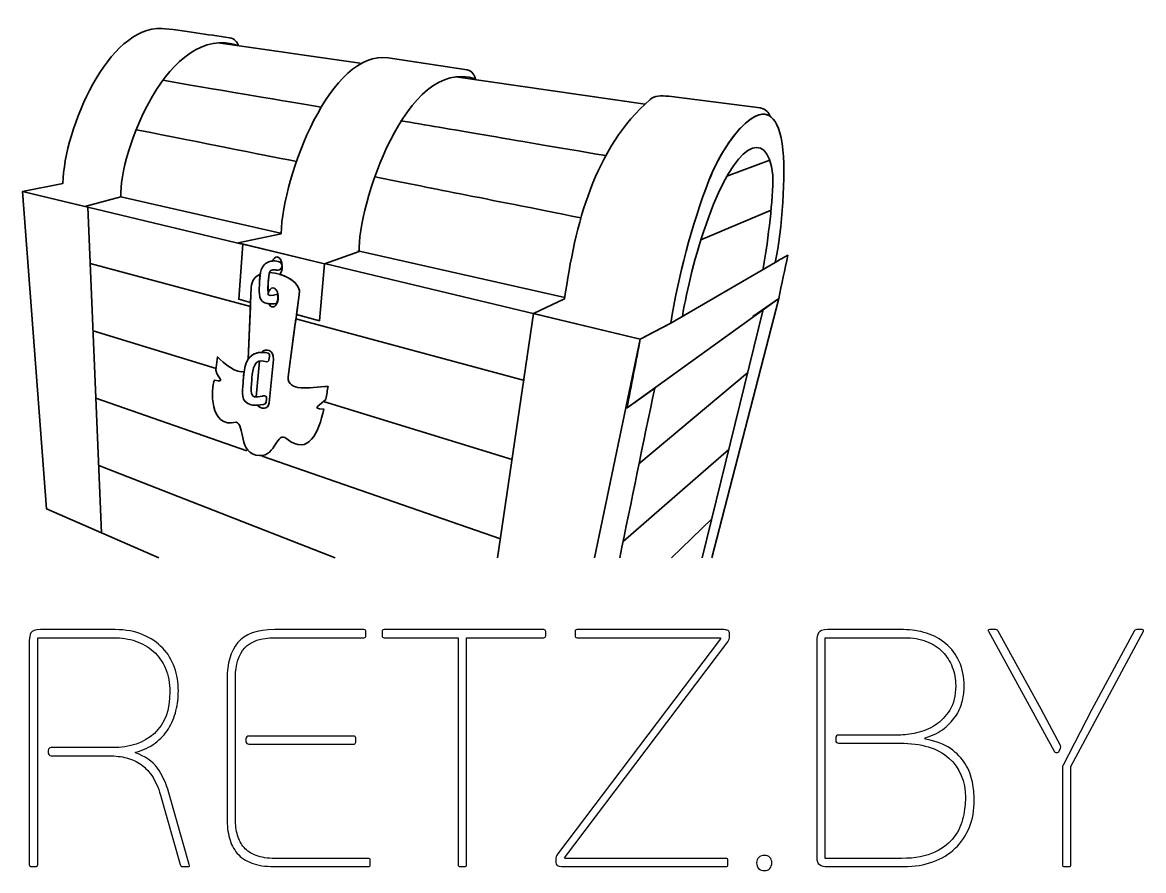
# Model space of a CAD drawing. Header units: centimetres. Extents: x -21.3 to 21.2, y -15.2 to 14.8.
# Drawn here: x 15.984 to 19.576, y 11.654 to 14.372 of the extents above; entities that cross this region are included whole.
import ezdxf

# ---------------------------------------------------------------- set-up
doc = ezdxf.new("R2010")
doc.units = ezdxf.units.CM
doc.header["$MEASUREMENT"] = 0
doc.layers.add('layer 1', color=7, linetype='Continuous')

msp = doc.modelspace()

# ---------------------------------------------------------------- linework, layer by layer
at = {"layer": 'layer 1', "color": 29, "lineweight": 35}
for points, knots in [([(16.18419, 13.78165), (16.18419, 13.78165), (15.98375, 13.82951), (15.98375, 13.82951), (15.98375, 13.82951), (15.98375, 13.82951), (16.11318, 13.85533), (16.11318, 13.85533), (16.11318, 13.85533), (16.11828, 14.0345), (16.25858, 14.35886), (16.43021, 14.35211), (16.43021, 14.35211), (16.45677, 14.35107), (16.50441, 14.34376), (16.53933, 14.33804), (16.53933, 14.33804), (16.57688, 14.33188), (16.61013, 14.32883), (16.64734, 14.32246), (16.64734, 14.32246), (16.66459, 14.31916), (16.67173, 14.30888), (16.67552, 14.29786), (16.67552, 14.29786), (16.44984, 14.37156), (16.29395, 13.95323), (16.29861, 13.81274), (16.29861, 13.81274), (16.29861, 13.81274), (16.18419, 13.78165), (16.18419, 13.78165)], [0, 0, 0, 0, 0.1111111, 0.1111111, 0.1111111, 0.1111111, 0.2222222, 0.2222222, 0.2222222, 0.2222222, 0.3333333, 0.3333333, 0.3333333, 0.3333333, 0.4444444, 0.4444444, 0.4444444, 0.4444444, 0.5555556, 0.5555556, 0.5555556, 0.5555556, 0.6666667, 0.6666667, 0.6666667, 0.6666667, 0.7777778, 0.7777778, 0.7777778, 0.7777778, 1, 1, 1, 1]), ([(16.95135, 13.5985), (16.95135, 13.5985), (16.67518, 13.66584), (16.67518, 13.66584), (16.67518, 13.66584), (16.67518, 13.66584), (16.81259, 13.69465), (16.81259, 13.69465), (16.81259, 13.69465), (16.81792, 13.88273), (16.97334, 14.28761), (17.15588, 14.25762), (17.15588, 14.25762), (17.15588, 14.25762), (17.40862, 14.21977), (17.40862, 14.21977), (17.40862, 14.21977), (17.42585, 14.21646), (17.43179, 14.20179), (17.43558, 14.19078), (17.43558, 14.19078), (17.20992, 14.26449), (17.05782, 13.77774), (17.06249, 13.63725), (17.06249, 13.63725), (17.06249, 13.63725), (16.95135, 13.5985), (16.95135, 13.5985)], [0, 0, 0, 0, 0.125, 0.125, 0.125, 0.125, 0.25, 0.25, 0.25, 0.25, 0.375, 0.375, 0.375, 0.375, 0.5, 0.5, 0.5, 0.5, 0.625, 0.625, 0.625, 0.625, 0.75, 0.75, 0.75, 0.75, 1, 1, 1, 1]), ([(18.32396, 13.42946), (18.32396, 13.42946), (18.40669, 13.48664), (18.40669, 13.48664), (18.40669, 13.48664), (18.41646, 13.53301), (18.42622, 13.57937), (18.43598, 13.62576), (18.43598, 13.62576), (18.42255, 13.61813), (18.40914, 13.6105), (18.39571, 13.60286), (18.39571, 13.60286), (18.41741, 13.71012), (18.43156, 13.88023), (18.41783, 13.98335), (18.41783, 13.98335), (18.38628, 14.19101), (18.23922, 14.01058), (18.18329, 13.86541), (18.18329, 13.86541), (18.12738, 13.72026), (18.0848, 13.55743), (18.06072, 13.40791), (18.06072, 13.40791), (18.02818, 13.39094), (17.99566, 13.37394), (17.96312, 13.35696), (17.96312, 13.35696), (17.95015, 13.28905), (17.93394, 13.20412), (17.92094, 13.13619), (17.92094, 13.13619), (17.92094, 13.13619), (18.0665, 13.2412), (18.0665, 13.2412)], [0, 0, 0, 0, 0.1, 0.1, 0.1, 0.1, 0.2, 0.2, 0.2, 0.2, 0.3, 0.3, 0.3, 0.3, 0.4, 0.4, 0.4, 0.4, 0.5, 0.5, 0.5, 0.5, 0.6, 0.6, 0.6, 0.6, 0.7, 0.7, 0.7, 0.7, 0.8, 0.8, 0.8, 0.8, 1, 1, 1, 1]), ([(17.96312, 13.35696), (17.96312, 13.35696), (17.62066, 13.43872), (17.62066, 13.43872), (17.62066, 13.43872), (17.62066, 13.43872), (17.7208, 13.48601), (17.7208, 13.48601), (17.7208, 13.48601), (17.75499, 13.72609), (17.81583, 13.96974), (17.99512, 14.12444), (17.99512, 14.12444), (18.00964, 14.13688), (18.02886, 14.13716), (18.05492, 14.13487), (18.05492, 14.13487), (18.05492, 14.13487), (18.34721, 14.09776), (18.34721, 14.09776), (18.34721, 14.09776), (18.36655, 14.09405), (18.37468, 14.08343), (18.37893, 14.07105), (18.37893, 14.07105), (18.32196, 14.10783), (18.22601, 13.97633), (18.18329, 13.86541), (18.18329, 13.86541), (18.12738, 13.72026), (18.0848, 13.55743), (18.06072, 13.40791), (18.06072, 13.40791), (18.06072, 13.40791), (17.96312, 13.35696), (17.96312, 13.35696)], [0, 0, 0, 0, 0.1, 0.1, 0.1, 0.1, 0.2, 0.2, 0.2, 0.2, 0.3, 0.3, 0.3, 0.3, 0.4, 0.4, 0.4, 0.4, 0.5, 0.5, 0.5, 0.5, 0.6, 0.6, 0.6, 0.6, 0.7, 0.7, 0.7, 0.7, 0.8, 0.8, 0.8, 0.8, 1, 1, 1, 1]), ([(18.09805, 13.42919), (18.1138, 13.51866), (18.13594, 13.61864), (18.18244, 13.74839), (18.18244, 13.74839), (18.26317, 13.97357), (18.36847, 14.04618), (18.38838, 13.88205), (18.38838, 13.88205), (18.38766, 13.799), (18.3749, 13.68664), (18.35688, 13.58344)], [0, 0, 0, 0, 0.25, 0.25, 0.25, 0.25, 0.5, 0.5, 0.5, 0.5, 1, 1, 1, 1]), ([(16.23719, 12.73628), (16.23719, 12.73628), (16.06087, 12.81361), (16.06087, 12.81361), (16.06087, 12.81361), (16.06087, 12.81361), (15.98375, 13.82951), (15.98375, 13.82951), (15.98375, 13.82951), (15.98375, 13.82951), (16.1934, 13.77946), (16.1934, 13.77946), (16.1934, 13.77946), (16.1934, 13.77946), (16.23719, 12.73628), (16.23719, 12.73628)], [0, 0, 0, 0, 0.2, 0.2, 0.2, 0.2, 0.4, 0.4, 0.4, 0.4, 0.6, 0.6, 0.6, 0.6, 1, 1, 1, 1]), ([(16.74566, 13.56488), (16.74566, 13.56488), (16.74656, 13.57049), (16.74656, 13.57049), (16.74656, 13.57049), (16.74704, 13.57326), (16.74774, 13.57597), (16.74863, 13.57861), (16.74863, 13.57861), (16.75274, 13.5909), (16.76082, 13.59998), (16.77305, 13.60448), (16.77305, 13.60448), (16.777, 13.60594), (16.7812, 13.6068), (16.78546, 13.60714), (16.78546, 13.60714), (16.78853, 13.61502), (16.79362, 13.6202), (16.79939, 13.6202), (16.79939, 13.6202), (16.80877, 13.6202), (16.81637, 13.60657), (16.81637, 13.58973), (16.81637, 13.58973), (16.81637, 13.57911), (16.81334, 13.56977), (16.80877, 13.56431), (16.80877, 13.56431), (16.84575, 13.55315), (16.87811, 13.52654), (16.87029, 13.49894), (16.87029, 13.49894), (16.87029, 13.49894), (16.86175, 13.43528), (16.86175, 13.43528), (16.86175, 13.43528), (16.86175, 13.43528), (16.93523, 13.41577), (16.93523, 13.41577), (16.93523, 13.41577), (16.93523, 13.41577), (16.95135, 13.5985), (16.95135, 13.5985), (16.95135, 13.5985), (16.95135, 13.5985), (16.69008, 13.66087), (16.69008, 13.66087), (16.69008, 13.66087), (16.69008, 13.66087), (16.67684, 13.48439), (16.67684, 13.48439), (16.67684, 13.48439), (16.67684, 13.48439), (16.71485, 13.4743), (16.71485, 13.4743), (16.71485, 13.4743), (16.71485, 13.4743), (16.71687, 13.52255), (16.71687, 13.52255), (16.71687, 13.52255), (16.71819, 13.54499), (16.7296, 13.55837), (16.74566, 13.56488)], [0, 0, 0, 0, 0.0588235, 0.0588235, 0.0588235, 0.0588235, 0.1176471, 0.1176471, 0.1176471, 0.1176471, 0.1764706, 0.1764706, 0.1764706, 0.1764706, 0.2352941, 0.2352941, 0.2352941, 0.2352941, 0.2941176, 0.2941176, 0.2941176, 0.2941176, 0.3529412, 0.3529412, 0.3529412, 0.3529412, 0.4117647, 0.4117647, 0.4117647, 0.4117647, 0.4705882, 0.4705882, 0.4705882, 0.4705882, 0.5294118, 0.5294118, 0.5294118, 0.5294118, 0.5882353, 0.5882353, 0.5882353, 0.5882353, 0.6470588, 0.6470588, 0.6470588, 0.6470588, 0.7058824, 0.7058824, 0.7058824, 0.7058824, 0.7647059, 0.7647059, 0.7647059, 0.7647059, 0.8235294, 0.8235294, 0.8235294, 0.8235294, 0.8823529, 0.8823529, 0.8823529, 0.8823529, 1, 1, 1, 1]), ([(17.5918, 13.22466), (17.5918, 13.22466), (16.85991, 13.42173), (16.85991, 13.42173), (16.85991, 13.42173), (16.85991, 13.42173), (16.8349, 13.23575), (16.8349, 13.23575), (16.8349, 13.23575), (16.83414, 13.18739), (16.9008, 13.20145), (16.96299, 13.20557), (16.96299, 13.20557), (16.96087, 13.19337), (16.95853, 13.17908), (16.95571, 13.16391), (16.95571, 13.16391), (16.94152, 13.14643), (16.9034, 13.13384), (16.94938, 13.13278), (16.94938, 13.13278), (16.93252, 13.05769), (16.90149, 12.98154), (16.83042, 13.03703), (16.83042, 13.03703), (16.79734, 13.06568), (16.79732, 12.98081), (16.74371, 12.98366), (16.74371, 12.98366), (16.67215, 12.98747), (16.69887, 13.08416), (16.66822, 13.09098), (16.66822, 13.09098), (16.58291, 13.06787), (16.58674, 13.19973), (16.59955, 13.22571), (16.59955, 13.22571), (16.63831, 13.21794), (16.60917, 13.22906), (16.60332, 13.25686), (16.60332, 13.25686), (16.60332, 13.25686), (16.60823, 13.29975), (16.60823, 13.29975), (16.60823, 13.29975), (16.62901, 13.2801), (16.67137, 13.24341), (16.6943, 13.2534), (16.6943, 13.2534), (16.69232, 13.2403), (16.69126, 13.22652), (16.69045, 13.21629), (16.69045, 13.21629), (16.68826, 13.18804), (16.68188, 13.15389), (16.71685, 13.14634), (16.71685, 13.14634), (16.72234, 13.14517), (16.7291, 13.14483), (16.73624, 13.14517), (16.73624, 13.14517), (16.74706, 13.13163), (16.77161, 13.12972), (16.77389, 13.15257), (16.77389, 13.15257), (16.77389, 13.15257), (16.78773, 13.29162), (16.78773, 13.29162), (16.78773, 13.29162), (16.79076, 13.32195), (16.76254, 13.32977), (16.75036, 13.31455), (16.75036, 13.31455), (16.74425, 13.31448), (16.73756, 13.31356), (16.73101, 13.31118), (16.73101, 13.31118), (16.7222, 13.30798), (16.71377, 13.30239), (16.70731, 13.29315), (16.70731, 13.29315), (16.70731, 13.29315), (16.7143, 13.46094), (16.7143, 13.46094), (16.7143, 13.46094), (16.7143, 13.46094), (16.20097, 13.59916), (16.20097, 13.59916)], [0, 0, 0, 0, 0.0434783, 0.0434783, 0.0434783, 0.0434783, 0.0869565, 0.0869565, 0.0869565, 0.0869565, 0.1304348, 0.1304348, 0.1304348, 0.1304348, 0.173913, 0.173913, 0.173913, 0.173913, 0.2173913, 0.2173913, 0.2173913, 0.2173913, 0.2608696, 0.2608696, 0.2608696, 0.2608696, 0.3043478, 0.3043478, 0.3043478, 0.3043478, 0.3478261, 0.3478261, 0.3478261, 0.3478261, 0.3913043, 0.3913043, 0.3913043, 0.3913043, 0.4347826, 0.4347826, 0.4347826, 0.4347826, 0.4782609, 0.4782609, 0.4782609, 0.4782609, 0.5217391, 0.5217391, 0.5217391, 0.5217391, 0.5652174, 0.5652174, 0.5652174, 0.5652174, 0.6086957, 0.6086957, 0.6086957, 0.6086957, 0.6521739, 0.6521739, 0.6521739, 0.6521739, 0.6956522, 0.6956522, 0.6956522, 0.6956522, 0.7391304, 0.7391304, 0.7391304, 0.7391304, 0.7826087, 0.7826087, 0.7826087, 0.7826087, 0.826087, 0.826087, 0.826087, 0.826087, 0.8695652, 0.8695652, 0.8695652, 0.8695652, 0.9130435, 0.9130435, 0.9130435, 0.9130435, 1, 1, 1, 1]), ([(16.76823, 13.47105), (16.75711, 13.47343), (16.74741, 13.47951), (16.74449, 13.49094), (16.74449, 13.49094), (16.74449, 13.49094), (16.7444, 13.49124), (16.7444, 13.49124), (16.7444, 13.49124), (16.74427, 13.49175), (16.74414, 13.49224), (16.74406, 13.49276), (16.74406, 13.49276), (16.74216, 13.50377), (16.74242, 13.51721), (16.74281, 13.52839), (16.74281, 13.52839), (16.74328, 13.54199), (16.74418, 13.55709), (16.74656, 13.57049), (16.74656, 13.57049), (16.74704, 13.57326), (16.74774, 13.57597), (16.74863, 13.57861), (16.74863, 13.57861), (16.75274, 13.59087), (16.76084, 13.59998), (16.77305, 13.60448), (16.77305, 13.60448), (16.78131, 13.60752), (16.79067, 13.60798), (16.79929, 13.60646), (16.79929, 13.60646), (16.80158, 13.60604), (16.80387, 13.60547), (16.80608, 13.60474), (16.80608, 13.60474), (16.81343, 13.60227), (16.81739, 13.59431), (16.81492, 13.58697), (16.81492, 13.58697), (16.81247, 13.57963), (16.80451, 13.57566), (16.79716, 13.57812), (16.79716, 13.57812), (16.7963, 13.57842), (16.79532, 13.57861), (16.79444, 13.57877), (16.79444, 13.57877), (16.79068, 13.57942), (16.78635, 13.57944), (16.78272, 13.57812), (16.78272, 13.57812), (16.77882, 13.57666), (16.77653, 13.57357), (16.77524, 13.5697), (16.77524, 13.5697), (16.77479, 13.56839), (16.77447, 13.567), (16.77425, 13.56565), (16.77425, 13.56565), (16.77114, 13.54831), (16.769, 13.51672), (16.77149, 13.49918), (16.77149, 13.49918), (16.77776, 13.49179), (16.80036, 13.50109), (16.8013, 13.50052), (16.8013, 13.50052), (16.80321, 13.48809), (16.80159, 13.47757), (16.79805, 13.47148), (16.79805, 13.47148), (16.78886, 13.46956), (16.7774, 13.46909), (16.76823, 13.47105)], [0, 0, 0, 0, 0.05, 0.05, 0.05, 0.05, 0.1, 0.1, 0.1, 0.1, 0.15, 0.15, 0.15, 0.15, 0.2, 0.2, 0.2, 0.2, 0.25, 0.25, 0.25, 0.25, 0.3, 0.3, 0.3, 0.3, 0.35, 0.35, 0.35, 0.35, 0.4, 0.4, 0.4, 0.4, 0.45, 0.45, 0.45, 0.45, 0.5, 0.5, 0.5, 0.5, 0.55, 0.55, 0.55, 0.55, 0.6, 0.6, 0.6, 0.6, 0.65, 0.65, 0.65, 0.65, 0.7, 0.7, 0.7, 0.7, 0.75, 0.75, 0.75, 0.75, 0.8, 0.8, 0.8, 0.8, 0.85, 0.85, 0.85, 0.85, 0.9, 0.9, 0.9, 0.9, 1, 1, 1, 1]), ([(16.71687, 13.52255), (16.71687, 13.52255), (16.70731, 13.29315), (16.70731, 13.29315), (16.70731, 13.29315), (16.71377, 13.30239), (16.7222, 13.30798), (16.73101, 13.31118), (16.73101, 13.31118), (16.73756, 13.31356), (16.74425, 13.31448), (16.75036, 13.31455), (16.75036, 13.31455), (16.76254, 13.32977), (16.79076, 13.32195), (16.78773, 13.29162), (16.78773, 13.29162), (16.78773, 13.29162), (16.77389, 13.15257), (16.77389, 13.15257), (16.77389, 13.15257), (16.77161, 13.12972), (16.74706, 13.13163), (16.73624, 13.14517), (16.73624, 13.14517), (16.7291, 13.14483), (16.72234, 13.14517), (16.71685, 13.14635), (16.71685, 13.14635), (16.68188, 13.15389), (16.68825, 13.18804), (16.69045, 13.21629), (16.69045, 13.21629), (16.69126, 13.22652), (16.69232, 13.2403), (16.6943, 13.2534), (16.6943, 13.2534), (16.67136, 13.24341), (16.62901, 13.2801), (16.60823, 13.29975), (16.60823, 13.29975), (16.60823, 13.29975), (16.60332, 13.25686), (16.60332, 13.25686), (16.60332, 13.25686), (16.60917, 13.22906), (16.63831, 13.21794), (16.59955, 13.22571), (16.59955, 13.22571), (16.58674, 13.19973), (16.58291, 13.06787), (16.66822, 13.09098), (16.66822, 13.09098), (16.69887, 13.08416), (16.67215, 12.98747), (16.74371, 12.98366), (16.74371, 12.98366), (16.79732, 12.98081), (16.79734, 13.06568), (16.83042, 13.03703), (16.83042, 13.03703), (16.90149, 12.98154), (16.93252, 13.05769), (16.94938, 13.13278), (16.94938, 13.13278), (16.9034, 13.13384), (16.94152, 13.14643), (16.95571, 13.16391), (16.95571, 13.16391), (16.95853, 13.17908), (16.96087, 13.19337), (16.96299, 13.20557), (16.96299, 13.20557), (16.90079, 13.20145), (16.83414, 13.18739), (16.8349, 13.23575), (16.8349, 13.23575), (16.8467, 13.32348), (16.8585, 13.41121), (16.87029, 13.49894), (16.87029, 13.49894), (16.88044, 13.5348), (16.82281, 13.56902), (16.77528, 13.56978), (16.77528, 13.56978), (16.77528, 13.56978), (16.77524, 13.5697), (16.77524, 13.5697), (16.77524, 13.5697), (16.77479, 13.56839), (16.77449, 13.567), (16.77425, 13.56565), (16.77425, 13.56565), (16.77208, 13.55351), (16.77126, 13.5398), (16.77084, 13.52748), (16.77084, 13.52748), (16.77059, 13.5201), (16.77032, 13.51122), (16.77102, 13.50329), (16.77102, 13.50329), (16.77382, 13.51368), (16.77974, 13.52088), (16.78655, 13.52088), (16.78655, 13.52088), (16.79593, 13.52088), (16.80342, 13.50722), (16.80326, 13.49039), (16.80326, 13.49039), (16.80313, 13.47356), (16.79541, 13.45992), (16.78605, 13.45992), (16.78605, 13.45992), (16.78097, 13.45992), (16.77646, 13.46389), (16.7734, 13.47022), (16.7734, 13.47022), (16.77163, 13.47042), (16.76987, 13.47071), (16.76823, 13.47105), (16.76823, 13.47105), (16.75711, 13.47343), (16.74741, 13.47951), (16.74449, 13.49096), (16.74449, 13.49096), (16.74449, 13.49096), (16.7444, 13.49124), (16.7444, 13.49124), (16.7444, 13.49124), (16.74427, 13.49175), (16.74414, 13.49224), (16.74406, 13.49276), (16.74406, 13.49276), (16.74216, 13.50375), (16.74242, 13.51723), (16.74279, 13.52836), (16.74279, 13.52836), (16.74321, 13.54011), (16.74393, 13.55297), (16.74566, 13.56488), (16.74566, 13.56488), (16.7296, 13.55837), (16.71819, 13.54499), (16.71687, 13.52255)], [0, 0, 0, 0, 0.027027, 0.027027, 0.027027, 0.027027, 0.0540541, 0.0540541, 0.0540541, 0.0540541, 0.0810811, 0.0810811, 0.0810811, 0.0810811, 0.1081081, 0.1081081, 0.1081081, 0.1081081, 0.1351351, 0.1351351, 0.1351351, 0.1351351, 0.1621622, 0.1621622, 0.1621622, 0.1621622, 0.1891892, 0.1891892, 0.1891892, 0.1891892, 0.2162162, 0.2162162, 0.2162162, 0.2162162, 0.2432432, 0.2432432, 0.2432432, 0.2432432, 0.2702703, 0.2702703, 0.2702703, 0.2702703, 0.2972973, 0.2972973, 0.2972973, 0.2972973, 0.3243243, 0.3243243, 0.3243243, 0.3243243, 0.3513514, 0.3513514, 0.3513514, 0.3513514, 0.3783784, 0.3783784, 0.3783784, 0.3783784, 0.4054054, 0.4054054, 0.4054054, 0.4054054, 0.4324324, 0.4324324, 0.4324324, 0.4324324, 0.4594595, 0.4594595, 0.4594595, 0.4594595, 0.4864865, 0.4864865, 0.4864865, 0.4864865, 0.5135135, 0.5135135, 0.5135135, 0.5135135, 0.5405405, 0.5405405, 0.5405405, 0.5405405, 0.5675676, 0.5675676, 0.5675676, 0.5675676, 0.5945946, 0.5945946, 0.5945946, 0.5945946, 0.6216216, 0.6216216, 0.6216216, 0.6216216, 0.6486486, 0.6486486, 0.6486486, 0.6486486, 0.6756757, 0.6756757, 0.6756757, 0.6756757, 0.7027027, 0.7027027, 0.7027027, 0.7027027, 0.7297297, 0.7297297, 0.7297297, 0.7297297, 0.7567568, 0.7567568, 0.7567568, 0.7567568, 0.7837838, 0.7837838, 0.7837838, 0.7837838, 0.8108108, 0.8108108, 0.8108108, 0.8108108, 0.8378378, 0.8378378, 0.8378378, 0.8378378, 0.8648649, 0.8648649, 0.8648649, 0.8648649, 0.8918919, 0.8918919, 0.8918919, 0.8918919, 0.9189189, 0.9189189, 0.9189189, 0.9189189, 0.9459459, 0.9459459, 0.9459459, 0.9459459, 1, 1, 1, 1]), ([(18.16136, 12.65558), (18.16136, 12.65558), (18.35694, 13.45225), (18.35694, 13.45225), (18.35694, 13.45225), (18.35694, 13.45225), (18.40669, 13.48663), (18.40669, 13.48663), (18.40669, 13.48663), (18.40669, 13.48663), (18.19246, 12.65558), (18.19246, 12.65558)], [0, 0, 0, 0, 0.25, 0.25, 0.25, 0.25, 0.5, 0.5, 0.5, 0.5, 1, 1, 1, 1]), ([(17.8168, 12.65558), (17.8168, 12.65558), (17.96312, 13.35696), (17.96312, 13.35696), (17.96312, 13.35696), (17.96312, 13.35696), (17.62066, 13.43872), (17.62066, 13.43872), (17.62066, 13.43872), (17.62066, 13.43872), (17.50617, 12.65558), (17.50617, 12.65558)], [0, 0, 0, 0, 0.25, 0.25, 0.25, 0.25, 0.5, 0.5, 0.5, 0.5, 1, 1, 1, 1]), ([(16.77095, 13.31146), (16.77635, 13.31005), (16.77651, 13.30467), (16.77462, 13.29555), (16.77462, 13.29555), (16.77455, 13.28407), (16.76819, 13.28311), (16.76112, 13.2855), (16.76112, 13.2855), (16.75484, 13.28764), (16.74563, 13.28773), (16.73931, 13.28545), (16.73931, 13.28545), (16.71972, 13.27835), (16.71911, 13.23259), (16.71775, 13.21544), (16.71775, 13.21544), (16.7169, 13.20446), (16.71244, 13.17341), (16.72743, 13.17215), (16.72743, 13.17215), (16.73466, 13.17058), (16.74263, 13.17252), (16.75278, 13.17458), (16.75278, 13.17458), (16.75278, 13.17458), (16.75278, 13.17459), (16.75278, 13.17459), (16.75278, 13.17459), (16.75278, 13.17459), (16.75467, 13.17497), (16.75467, 13.17497), (16.75467, 13.17497), (16.76214, 13.17653), (16.76596, 13.17444), (16.76619, 13.16438), (16.76619, 13.16438), (16.76613, 13.14841), (16.75719, 13.14758), (16.75716, 13.14781), (16.75716, 13.14781), (16.75716, 13.14781), (16.75705, 13.14777), (16.75705, 13.14777), (16.75705, 13.14777), (16.74328, 13.14501), (16.7276, 13.14402), (16.71685, 13.14635), (16.71685, 13.14635), (16.68188, 13.15389), (16.68825, 13.18804), (16.69045, 13.21629), (16.69045, 13.21629), (16.69186, 13.23431), (16.69411, 13.26317), (16.70064, 13.28036), (16.70064, 13.28036), (16.70718, 13.29756), (16.71871, 13.30672), (16.73101, 13.31118), (16.73101, 13.31118), (16.74247, 13.31535), (16.75432, 13.31506), (16.76287, 13.31353), (16.76287, 13.31353), (16.76584, 13.31301), (16.76864, 13.31224), (16.77095, 13.31146)], [0, 0, 0, 0, 0.0555556, 0.0555556, 0.0555556, 0.0555556, 0.1111111, 0.1111111, 0.1111111, 0.1111111, 0.1666667, 0.1666667, 0.1666667, 0.1666667, 0.2222222, 0.2222222, 0.2222222, 0.2222222, 0.2777778, 0.2777778, 0.2777778, 0.2777778, 0.3333333, 0.3333333, 0.3333333, 0.3333333, 0.3888889, 0.3888889, 0.3888889, 0.3888889, 0.4444444, 0.4444444, 0.4444444, 0.4444444, 0.5, 0.5, 0.5, 0.5, 0.5555556, 0.5555556, 0.5555556, 0.5555556, 0.6111111, 0.6111111, 0.6111111, 0.6111111, 0.6666667, 0.6666667, 0.6666667, 0.6666667, 0.7222222, 0.7222222, 0.7222222, 0.7222222, 0.7777778, 0.7777778, 0.7777778, 0.7777778, 0.8333333, 0.8333333, 0.8333333, 0.8333333, 0.8888889, 0.8888889, 0.8888889, 0.8888889, 1, 1, 1, 1]), ([(16.73226, 13.17159), (16.73226, 13.17159), (16.74371, 13.2866), (16.74371, 13.2866), (16.74371, 13.2866), (16.74214, 13.28632), (16.74067, 13.28594), (16.73931, 13.28545), (16.73931, 13.28545), (16.71972, 13.27835), (16.71911, 13.23259), (16.71775, 13.21544), (16.71775, 13.21544), (16.7169, 13.20446), (16.71244, 13.17341), (16.72743, 13.17214), (16.72743, 13.17214), (16.72899, 13.1718), (16.73061, 13.17163), (16.73226, 13.17159)], [0, 0, 0, 0, 0.1666667, 0.1666667, 0.1666667, 0.1666667, 0.3333333, 0.3333333, 0.3333333, 0.3333333, 0.5, 0.5, 0.5, 0.5, 0.6666667, 0.6666667, 0.6666667, 0.6666667, 1, 1, 1, 1]), ([(16.73226, 13.17159), (16.73226, 13.17159), (16.74371, 13.2866), (16.74371, 13.2866), (16.74371, 13.2866), (16.74214, 13.28632), (16.74067, 13.28594), (16.73931, 13.28545), (16.73931, 13.28545), (16.71972, 13.27835), (16.71911, 13.23259), (16.71775, 13.21544), (16.71775, 13.21544), (16.7169, 13.20446), (16.71244, 13.17341), (16.72743, 13.17215), (16.72743, 13.17215), (16.72899, 13.1718), (16.73061, 13.17163), (16.73226, 13.17159)], [0, 0, 0, 0, 0.1666667, 0.1666667, 0.1666667, 0.1666667, 0.3333333, 0.3333333, 0.3333333, 0.3333333, 0.5, 0.5, 0.5, 0.5, 0.6666667, 0.6666667, 0.6666667, 0.6666667, 1, 1, 1, 1]), ([(17.89741, 12.65558), (17.93485, 12.83836), (17.97221, 13.02156), (18.00959, 13.20015), (18.00959, 13.20015), (18.00959, 13.20015), (17.921, 13.13646), (17.921, 13.13646)], [0, 0, 0, 0, 0.3333333, 0.3333333, 0.3333333, 0.3333333, 1, 1, 1, 1])]:
    msp.add_open_spline(points, degree=3, knots=knots, dxfattribs=at)
for points in [[(16.61093, 14.30605), (16.61093, 14.30605), (17.06628, 14.24086), (17.06628, 14.24086)], [(17.3727, 14.19699), (17.3727, 14.19699), (17.97916, 14.11016), (17.97916, 14.11016)], [(16.43386, 14.18608), (16.6613, 14.14732), (16.81459, 14.12124), (16.94045, 14.09985)], [(17.19536, 14.05657), (17.3539, 14.02966), (17.52751, 14.00016), (17.85258, 13.94476)], [(16.34826, 14.02794), (16.57491, 13.98288), (16.73088, 13.95196), (16.86196, 13.92602)], [(18.24077, 13.87863), (18.24077, 13.87863), (18.37806, 13.93008), (18.37806, 13.93008)], [(17.11336, 13.87631), (17.2787, 13.84363), (17.45728, 13.80829), (17.77325, 13.74547)], [(15.98375, 13.82951), (15.98375, 13.82951), (16.69168, 13.66051), (16.69168, 13.66051)], [(16.29861, 13.81274), (16.29861, 13.81274), (16.81107, 13.69646), (16.81107, 13.69646)], [(18.15772, 13.67523), (18.15772, 13.67523), (18.38214, 13.77042), (18.38214, 13.77042)], [(17.05879, 13.64025), (17.05879, 13.64025), (17.72135, 13.48992), (17.72135, 13.48992)], [(16.95535, 13.59756), (16.95535, 13.59756), (17.96312, 13.35696), (17.96312, 13.35696)], [(18.06072, 13.40791), (18.06072, 13.40791), (18.39571, 13.60286), (18.39571, 13.60286)], [(17.92094, 13.13619), (17.92094, 13.13619), (18.40669, 13.48663), (18.40669, 13.48663)], [(16.21004, 13.38316), (16.21004, 13.38316), (16.60395, 13.26237), (16.60395, 13.26237)], [(17.95915, 12.95681), (17.95915, 12.95681), (18.307, 13.24881), (18.307, 13.24881)], [(16.2191, 13.16728), (16.2191, 13.16728), (16.70322, 12.99927), (16.70322, 12.99927)], [(16.94846, 13.15673), (16.94846, 13.15673), (17.55236, 12.97153), (17.55236, 12.97153)], [(16.75205, 12.98232), (16.75205, 12.98232), (17.51522, 12.71747), (17.51522, 12.71747)], [(17.90827, 12.70862), (17.90827, 12.70862), (18.24665, 13.00303), (18.24665, 13.00303)], [(16.98545, 12.65558), (16.98545, 12.65558), (16.22816, 12.95152), (16.22816, 12.95152)], [(16.06136, 12.81303), (16.06136, 12.81303), (16.42053, 12.65558), (16.42053, 12.65558)], [(18.06379, 12.65558), (18.06379, 12.65558), (18.19218, 12.7811), (18.19218, 12.7811)]]:
    msp.add_open_spline(points, degree=3, dxfattribs=at)
at = {"layer": 'layer 1', "color": 29}
for points, knots in [([(16.03288, 11.67355), (16.03288, 11.66921), (16.03071, 11.66705), (16.02638, 11.66705), (16.02638, 11.66705), (16.02638, 11.66705), (16.0123, 11.66705), (16.0123, 11.66705), (16.0123, 11.66705), (16.00797, 11.66705), (16.00581, 11.66921), (16.00581, 11.67355), (16.00581, 11.67355), (16.00581, 11.67355), (16.00581, 12.39143), (16.00581, 12.39143), (16.00581, 12.39143), (16.00581, 12.40082), (16.00761, 12.40894), (16.01122, 12.41579), (16.01122, 12.41579), (16.01483, 12.42265), (16.02494, 12.42608), (16.04154, 12.42608), (16.04154, 12.42608), (16.04154, 12.42608), (16.28138, 12.42608), (16.28138, 12.42608), (16.28138, 12.42608), (16.31512, 12.42608), (16.34472, 12.42067), (16.36981, 12.40984), (16.36981, 12.40984), (16.39507, 12.39901), (16.41618, 12.38476), (16.43315, 12.36707), (16.43315, 12.36707), (16.44993, 12.34938), (16.46256, 12.32863), (16.47086, 12.30481), (16.47086, 12.30481), (16.47916, 12.28099), (16.48332, 12.25608), (16.48332, 12.2301), (16.48332, 12.2301), (16.48332, 12.20844), (16.48079, 12.18715), (16.47574, 12.16621), (16.47574, 12.16621), (16.47068, 12.14528), (16.46256, 12.12597), (16.45137, 12.10828), (16.45137, 12.10828), (16.44037, 12.0906), (16.42611, 12.07526), (16.40879, 12.06227), (16.40879, 12.06227), (16.39146, 12.04927), (16.37052, 12.03953), (16.34616, 12.03303), (16.34616, 12.03303), (16.34616, 12.03303), (16.34616, 12.03087), (16.34616, 12.03087), (16.34616, 12.03087), (16.37666, 12.02076), (16.39994, 12.0047), (16.416, 11.98268), (16.416, 11.98268), (16.43188, 11.96066), (16.44434, 11.93414), (16.453, 11.9031), (16.453, 11.9031), (16.453, 11.9031), (16.51796, 11.67355), (16.51796, 11.67355), (16.51796, 11.67355), (16.51941, 11.66994), (16.51941, 11.66795), (16.51796, 11.66759), (16.51796, 11.66759), (16.51652, 11.66723), (16.51508, 11.66705), (16.51363, 11.66705), (16.51363, 11.66705), (16.51363, 11.66705), (16.49847, 11.66705), (16.49847, 11.66705), (16.49847, 11.66705), (16.49703, 11.66705), (16.49541, 11.66723), (16.4936, 11.66759), (16.4936, 11.66759), (16.4918, 11.66795), (16.49017, 11.66994), (16.48873, 11.67355), (16.48873, 11.67355), (16.48873, 11.67355), (16.42611, 11.89552), (16.42611, 11.89552), (16.42611, 11.89552), (16.41889, 11.92078), (16.40951, 11.94172), (16.39796, 11.95832), (16.39796, 11.95832), (16.3864, 11.97492), (16.37359, 11.98792), (16.35916, 11.9973), (16.35916, 11.9973), (16.34472, 12.00668), (16.32866, 12.01318), (16.31097, 12.01679), (16.31097, 12.01679), (16.29347, 12.0204), (16.27488, 12.0222), (16.25539, 12.0222), (16.25539, 12.0222), (16.25539, 12.0222), (16.07552, 12.0222), (16.07552, 12.0222), (16.07552, 12.0222), (16.07057, 12.0222), (16.06654, 12.02624), (16.06654, 12.03118), (16.06654, 12.03118), (16.06654, 12.03118), (16.06654, 12.03921), (16.06654, 12.03921), (16.06654, 12.03921), (16.06654, 12.04416), (16.07057, 12.04819), (16.07552, 12.04819), (16.07552, 12.04819), (16.07552, 12.04819), (16.27217, 12.04819), (16.27217, 12.04819), (16.27217, 12.04819), (16.32848, 12.04819), (16.37324, 12.06335), (16.40644, 12.09367), (16.40644, 12.09367), (16.43965, 12.12399), (16.45624, 12.16838), (16.45624, 12.22685), (16.45624, 12.22685), (16.45624, 12.255), (16.45155, 12.2799), (16.44217, 12.30156), (16.44217, 12.30156), (16.43279, 12.32322), (16.41997, 12.34144), (16.40373, 12.35624), (16.40373, 12.35624), (16.38749, 12.37104), (16.36836, 12.38205), (16.34634, 12.38927), (16.34634, 12.38927), (16.32433, 12.39648), (16.30105, 12.40009), (16.2765, 12.40009), (16.2765, 12.40009), (16.2765, 12.40009), (16.03288, 12.40009), (16.03288, 12.40009), (16.03288, 12.40009), (16.03288, 12.40009), (16.03288, 12.09862), (16.03288, 12.09862), (16.03288, 12.09862), (16.03288, 12.09862), (16.03288, 12.04819), (16.03288, 12.04819), (16.03288, 12.04819), (16.03288, 12.04819), (16.03288, 12.0222), (16.03288, 12.0222), (16.03288, 12.0222), (16.03288, 12.0222), (16.03288, 11.94943), (16.03288, 11.94943), (16.03288, 11.94943), (16.03288, 11.94943), (16.03288, 11.67355), (16.03288, 11.67355)], [0, 0, 0, 0, 0.0212766, 0.0212766, 0.0212766, 0.0212766, 0.0425532, 0.0425532, 0.0425532, 0.0425532, 0.0638298, 0.0638298, 0.0638298, 0.0638298, 0.0851064, 0.0851064, 0.0851064, 0.0851064, 0.106383, 0.106383, 0.106383, 0.106383, 0.1276596, 0.1276596, 0.1276596, 0.1276596, 0.1489362, 0.1489362, 0.1489362, 0.1489362, 0.1702128, 0.1702128, 0.1702128, 0.1702128, 0.1914894, 0.1914894, 0.1914894, 0.1914894, 0.212766, 0.212766, 0.212766, 0.212766, 0.2340426, 0.2340426, 0.2340426, 0.2340426, 0.2553191, 0.2553191, 0.2553191, 0.2553191, 0.2765957, 0.2765957, 0.2765957, 0.2765957, 0.2978723, 0.2978723, 0.2978723, 0.2978723, 0.3191489, 0.3191489, 0.3191489, 0.3191489, 0.3404255, 0.3404255, 0.3404255, 0.3404255, 0.3617021, 0.3617021, 0.3617021, 0.3617021, 0.3829787, 0.3829787, 0.3829787, 0.3829787, 0.4042553, 0.4042553, 0.4042553, 0.4042553, 0.4255319, 0.4255319, 0.4255319, 0.4255319, 0.4468085, 0.4468085, 0.4468085, 0.4468085, 0.4680851, 0.4680851, 0.4680851, 0.4680851, 0.4893617, 0.4893617, 0.4893617, 0.4893617, 0.5106383, 0.5106383, 0.5106383, 0.5106383, 0.5319149, 0.5319149, 0.5319149, 0.5319149, 0.5531915, 0.5531915, 0.5531915, 0.5531915, 0.5744681, 0.5744681, 0.5744681, 0.5744681, 0.5957447, 0.5957447, 0.5957447, 0.5957447, 0.6170213, 0.6170213, 0.6170213, 0.6170213, 0.6382979, 0.6382979, 0.6382979, 0.6382979, 0.6595745, 0.6595745, 0.6595745, 0.6595745, 0.6808511, 0.6808511, 0.6808511, 0.6808511, 0.7021277, 0.7021277, 0.7021277, 0.7021277, 0.7234043, 0.7234043, 0.7234043, 0.7234043, 0.7446809, 0.7446809, 0.7446809, 0.7446809, 0.7659574, 0.7659574, 0.7659574, 0.7659574, 0.787234, 0.787234, 0.787234, 0.787234, 0.8085106, 0.8085106, 0.8085106, 0.8085106, 0.8297872, 0.8297872, 0.8297872, 0.8297872, 0.8510638, 0.8510638, 0.8510638, 0.8510638, 0.8723404, 0.8723404, 0.8723404, 0.8723404, 0.893617, 0.893617, 0.893617, 0.893617, 0.9148936, 0.9148936, 0.9148936, 0.9148936, 0.9361702, 0.9361702, 0.9361702, 0.9361702, 0.9574468, 0.9574468, 0.9574468, 0.9574468, 1, 1, 1, 1]), ([(16.66631, 12.05902), (16.66631, 12.05902), (16.66631, 11.98442), (16.66631, 11.98442), (16.66631, 11.98442), (16.66631, 11.98442), (16.66631, 11.81864), (16.66631, 11.81864), (16.66631, 11.81864), (16.66631, 11.79987), (16.66847, 11.78273), (16.67281, 11.76721), (16.67281, 11.76721), (16.67714, 11.75169), (16.68418, 11.73852), (16.69392, 11.72769), (16.69392, 11.72769), (16.70366, 11.71686), (16.71666, 11.70838), (16.7329, 11.70224), (16.7329, 11.70224), (16.74914, 11.69611), (16.76917, 11.69304), (16.79299, 11.69304), (16.79299, 11.69304), (16.79299, 11.69304), (17.09184, 11.69304), (17.09184, 11.69304), (17.09184, 11.69304), (17.09617, 11.69304), (17.09834, 11.69087), (17.09834, 11.68654), (17.09834, 11.68654), (17.09834, 11.68654), (17.09834, 11.67355), (17.09834, 11.67355), (17.09834, 11.67355), (17.09834, 11.66921), (17.09617, 11.66705), (17.09184, 11.66705), (17.09184, 11.66705), (17.09184, 11.66705), (16.78974, 11.66705), (16.78974, 11.66705), (16.78974, 11.66705), (16.76159, 11.66705), (16.73795, 11.67066), (16.71882, 11.67788), (16.71882, 11.67788), (16.69969, 11.6851), (16.68418, 11.69556), (16.67226, 11.70928), (16.67226, 11.70928), (16.66035, 11.72299), (16.65187, 11.73924), (16.64682, 11.758), (16.64682, 11.758), (16.64177, 11.77677), (16.63924, 11.79807), (16.63924, 11.82189), (16.63924, 11.82189), (16.63924, 11.82189), (16.63924, 12.27016), (16.63924, 12.27016), (16.63924, 12.27016), (16.63924, 12.3178), (16.65061, 12.3557), (16.67334, 12.38385), (16.67334, 12.38385), (16.69608, 12.41201), (16.73561, 12.42608), (16.79191, 12.42608), (16.79191, 12.42608), (16.79191, 12.42608), (17.07777, 12.42608), (17.07777, 12.42608), (17.07777, 12.42608), (17.0821, 12.42608), (17.08426, 12.42391), (17.08426, 12.41958), (17.08426, 12.41958), (17.08426, 12.41958), (17.08426, 12.40659), (17.08426, 12.40659), (17.08426, 12.40659), (17.08426, 12.40226), (17.0821, 12.40009), (17.07777, 12.40009), (17.07777, 12.40009), (17.07777, 12.40009), (16.79299, 12.40009), (16.79299, 12.40009), (16.79299, 12.40009), (16.74824, 12.40009), (16.71594, 12.38927), (16.69608, 12.36779), (16.69608, 12.36779), (16.67623, 12.34613), (16.66631, 12.31492), (16.66631, 12.27377), (16.66631, 12.27377), (16.66631, 12.27377), (16.66631, 12.13361), (16.66631, 12.13361), (16.66631, 12.13361), (16.66631, 12.13361), (16.66631, 12.08501), (16.66631, 12.08501), (16.66631, 12.08501), (16.66631, 12.08501), (16.66631, 12.05902), (16.66631, 12.05902)], [0, 0, 0, 0, 0.0344828, 0.0344828, 0.0344828, 0.0344828, 0.0689655, 0.0689655, 0.0689655, 0.0689655, 0.1034483, 0.1034483, 0.1034483, 0.1034483, 0.137931, 0.137931, 0.137931, 0.137931, 0.1724138, 0.1724138, 0.1724138, 0.1724138, 0.2068966, 0.2068966, 0.2068966, 0.2068966, 0.2413793, 0.2413793, 0.2413793, 0.2413793, 0.2758621, 0.2758621, 0.2758621, 0.2758621, 0.3103448, 0.3103448, 0.3103448, 0.3103448, 0.3448276, 0.3448276, 0.3448276, 0.3448276, 0.3793103, 0.3793103, 0.3793103, 0.3793103, 0.4137931, 0.4137931, 0.4137931, 0.4137931, 0.4482759, 0.4482759, 0.4482759, 0.4482759, 0.4827586, 0.4827586, 0.4827586, 0.4827586, 0.5172414, 0.5172414, 0.5172414, 0.5172414, 0.5517241, 0.5517241, 0.5517241, 0.5517241, 0.5862069, 0.5862069, 0.5862069, 0.5862069, 0.6206897, 0.6206897, 0.6206897, 0.6206897, 0.6551724, 0.6551724, 0.6551724, 0.6551724, 0.6896552, 0.6896552, 0.6896552, 0.6896552, 0.7241379, 0.7241379, 0.7241379, 0.7241379, 0.7586207, 0.7586207, 0.7586207, 0.7586207, 0.7931034, 0.7931034, 0.7931034, 0.7931034, 0.8275862, 0.8275862, 0.8275862, 0.8275862, 0.862069, 0.862069, 0.862069, 0.862069, 0.8965517, 0.8965517, 0.8965517, 0.8965517, 0.9310345, 0.9310345, 0.9310345, 0.9310345, 1, 1, 1, 1]), ([(17.65381, 12.42608), (17.65814, 12.42608), (17.6603, 12.42391), (17.6603, 12.41958), (17.6603, 12.41958), (17.6603, 12.41958), (17.6603, 12.40659), (17.6603, 12.40659), (17.6603, 12.40659), (17.6603, 12.40226), (17.65814, 12.40009), (17.65381, 12.40009), (17.65381, 12.40009), (17.65381, 12.40009), (17.40693, 12.40009), (17.40693, 12.40009), (17.40693, 12.40009), (17.40693, 12.40009), (17.40693, 11.67355), (17.40693, 11.67355), (17.40693, 11.67355), (17.40693, 11.66921), (17.40477, 11.66705), (17.40043, 11.66705), (17.40043, 11.66705), (17.40043, 11.66705), (17.38636, 11.66705), (17.38636, 11.66705), (17.38636, 11.66705), (17.38203, 11.66705), (17.37986, 11.66921), (17.37986, 11.67355), (17.37986, 11.67355), (17.37986, 11.67355), (17.37986, 12.40009), (17.37986, 12.40009), (17.37986, 12.40009), (17.37986, 12.40009), (17.14273, 12.40009), (17.14273, 12.40009), (17.14273, 12.40009), (17.1384, 12.40009), (17.13623, 12.40226), (17.13623, 12.40659), (17.13623, 12.40659), (17.13623, 12.40659), (17.13623, 12.41958), (17.13623, 12.41958), (17.13623, 12.41958), (17.13623, 12.42391), (17.1384, 12.42608), (17.14273, 12.42608), (17.14273, 12.42608), (17.14273, 12.42608), (17.65381, 12.42608), (17.65381, 12.42608)], [0, 0, 0, 0, 0.0666667, 0.0666667, 0.0666667, 0.0666667, 0.1333333, 0.1333333, 0.1333333, 0.1333333, 0.2, 0.2, 0.2, 0.2, 0.2666667, 0.2666667, 0.2666667, 0.2666667, 0.3333333, 0.3333333, 0.3333333, 0.3333333, 0.4, 0.4, 0.4, 0.4, 0.4666667, 0.4666667, 0.4666667, 0.4666667, 0.5333333, 0.5333333, 0.5333333, 0.5333333, 0.6, 0.6, 0.6, 0.6, 0.6666667, 0.6666667, 0.6666667, 0.6666667, 0.7333333, 0.7333333, 0.7333333, 0.7333333, 0.8, 0.8, 0.8, 0.8, 0.8666667, 0.8666667, 0.8666667, 0.8666667, 1, 1, 1, 1]), ([(17.761, 12.40009), (17.75667, 12.40009), (17.7545, 12.40226), (17.7545, 12.40659), (17.7545, 12.40659), (17.7545, 12.40659), (17.7545, 12.42067), (17.7545, 12.42067), (17.7545, 12.42067), (17.7545, 12.42428), (17.75667, 12.42608), (17.761, 12.42608), (17.761, 12.42608), (17.761, 12.42608), (18.23093, 12.42608), (18.23093, 12.42608), (18.23093, 12.42608), (18.2367, 12.42608), (18.24121, 12.42518), (18.24446, 12.42338), (18.24446, 12.42338), (18.24771, 12.42157), (18.24933, 12.41742), (18.24933, 12.41092), (18.24933, 12.41092), (18.24933, 12.41092), (18.24933, 12.40442), (18.24933, 12.40442), (18.24933, 12.40442), (18.24933, 12.39793), (18.24753, 12.39215), (18.24392, 12.3871), (18.24392, 12.3871), (18.24392, 12.3871), (17.72094, 11.6952), (17.72094, 11.6952), (17.72094, 11.6952), (17.72094, 11.6952), (17.7231, 11.69304), (17.7231, 11.69304), (17.7231, 11.69304), (17.7231, 11.69304), (18.23743, 11.69304), (18.23743, 11.69304), (18.23743, 11.69304), (18.24176, 11.69304), (18.24392, 11.69087), (18.24392, 11.68654), (18.24392, 11.68654), (18.24392, 11.68654), (18.24392, 11.67355), (18.24392, 11.67355), (18.24392, 11.67355), (18.24392, 11.66921), (18.24176, 11.66705), (18.23743, 11.66705), (18.23743, 11.66705), (18.23743, 11.66705), (17.71119, 11.66705), (17.71119, 11.66705), (17.71119, 11.66705), (17.69892, 11.66705), (17.69278, 11.67174), (17.69278, 11.68113), (17.69278, 11.68113), (17.69278, 11.68113), (17.69278, 11.68762), (17.69278, 11.68762), (17.69278, 11.68762), (17.69278, 11.69556), (17.69459, 11.70206), (17.6982, 11.70711), (17.6982, 11.70711), (17.6982, 11.70711), (18.2201, 12.39685), (18.2201, 12.39685), (18.2201, 12.39685), (18.2201, 12.39685), (18.2201, 12.40009), (18.2201, 12.40009), (18.2201, 12.40009), (18.2201, 12.40009), (17.761, 12.40009), (17.761, 12.40009)], [0, 0, 0, 0, 0.0454545, 0.0454545, 0.0454545, 0.0454545, 0.0909091, 0.0909091, 0.0909091, 0.0909091, 0.1363636, 0.1363636, 0.1363636, 0.1363636, 0.1818182, 0.1818182, 0.1818182, 0.1818182, 0.2272727, 0.2272727, 0.2272727, 0.2272727, 0.2727273, 0.2727273, 0.2727273, 0.2727273, 0.3181818, 0.3181818, 0.3181818, 0.3181818, 0.3636364, 0.3636364, 0.3636364, 0.3636364, 0.4090909, 0.4090909, 0.4090909, 0.4090909, 0.4545455, 0.4545455, 0.4545455, 0.4545455, 0.5, 0.5, 0.5, 0.5, 0.5454545, 0.5454545, 0.5454545, 0.5454545, 0.5909091, 0.5909091, 0.5909091, 0.5909091, 0.6363636, 0.6363636, 0.6363636, 0.6363636, 0.6818182, 0.6818182, 0.6818182, 0.6818182, 0.7272727, 0.7272727, 0.7272727, 0.7272727, 0.7727273, 0.7727273, 0.7727273, 0.7727273, 0.8181818, 0.8181818, 0.8181818, 0.8181818, 0.8636364, 0.8636364, 0.8636364, 0.8636364, 0.9090909, 0.9090909, 0.9090909, 0.9090909, 1, 1, 1, 1]), ([(18.87627, 12.07526), (18.90948, 12.06948), (18.93636, 12.05938), (18.95693, 12.04494), (18.95693, 12.04494), (18.97751, 12.0305), (18.99339, 12.01408), (19.00458, 11.99568), (19.00458, 11.99568), (19.01577, 11.97727), (19.02334, 11.95796), (19.02732, 11.93775), (19.02732, 11.93775), (19.03129, 11.91753), (19.03327, 11.89841), (19.03327, 11.88036), (19.03327, 11.88036), (19.03327, 11.84788), (19.02804, 11.81864), (19.01757, 11.79265), (19.01757, 11.79265), (19.0071, 11.76667), (18.99213, 11.74429), (18.97228, 11.72552), (18.97228, 11.72552), (18.95242, 11.70675), (18.9286, 11.69232), (18.90099, 11.68221), (18.90099, 11.68221), (18.8732, 11.6721), (18.84198, 11.66705), (18.80751, 11.66705), (18.80751, 11.66705), (18.80751, 11.66705), (18.56443, 11.66705), (18.56443, 11.66705), (18.56443, 11.66705), (18.55215, 11.66705), (18.54313, 11.66903), (18.53736, 11.67301), (18.53736, 11.67301), (18.53158, 11.67698), (18.5287, 11.6851), (18.5287, 11.69737), (18.5287, 11.69737), (18.5287, 11.69737), (18.5287, 12.39143), (18.5287, 12.39143), (18.5287, 12.39143), (18.5287, 12.40082), (18.5305, 12.40894), (18.53411, 12.41579), (18.53411, 12.41579), (18.53772, 12.42265), (18.54783, 12.42608), (18.56443, 12.42608), (18.56443, 12.42608), (18.56443, 12.42608), (18.80625, 12.42608), (18.80625, 12.42608), (18.80625, 12.42608), (18.83223, 12.42608), (18.85696, 12.42229), (18.88042, 12.41471), (18.88042, 12.41471), (18.9037, 12.40713), (18.92445, 12.39576), (18.9425, 12.3806), (18.9425, 12.3806), (18.96054, 12.36544), (18.97462, 12.3465), (18.98509, 12.32376), (18.98509, 12.32376), (18.99556, 12.30102), (19.00079, 12.27449), (19.00079, 12.24417), (19.00079, 12.24417), (19.00079, 12.22974), (18.99898, 12.21458), (18.99538, 12.19869), (18.99538, 12.19869), (18.99177, 12.18282), (18.98527, 12.1673), (18.97589, 12.15214), (18.97589, 12.15214), (18.9665, 12.13698), (18.95369, 12.1229), (18.93744, 12.10991), (18.93744, 12.10991), (18.9212, 12.09691), (18.90081, 12.08681), (18.87627, 12.07959), (18.87627, 12.07959), (18.87627, 12.07959), (18.87627, 12.07526), (18.87627, 12.07526)], [0, 0, 0, 0, 0.04, 0.04, 0.04, 0.04, 0.08, 0.08, 0.08, 0.08, 0.12, 0.12, 0.12, 0.12, 0.16, 0.16, 0.16, 0.16, 0.2, 0.2, 0.2, 0.2, 0.24, 0.24, 0.24, 0.24, 0.28, 0.28, 0.28, 0.28, 0.32, 0.32, 0.32, 0.32, 0.36, 0.36, 0.36, 0.36, 0.4, 0.4, 0.4, 0.4, 0.44, 0.44, 0.44, 0.44, 0.48, 0.48, 0.48, 0.48, 0.52, 0.52, 0.52, 0.52, 0.56, 0.56, 0.56, 0.56, 0.6, 0.6, 0.6, 0.6, 0.64, 0.64, 0.64, 0.64, 0.68, 0.68, 0.68, 0.68, 0.72, 0.72, 0.72, 0.72, 0.76, 0.76, 0.76, 0.76, 0.8, 0.8, 0.8, 0.8, 0.84, 0.84, 0.84, 0.84, 0.88, 0.88, 0.88, 0.88, 0.92, 0.92, 0.92, 0.92, 1, 1, 1, 1]), ([(19.00512, 11.88794), (19.00512, 11.94064), (18.98726, 11.98286), (18.9517, 12.01462), (18.9517, 12.01462), (18.91597, 12.04638), (18.864, 12.06227), (18.7956, 12.06227), (18.7956, 12.06227), (18.7956, 12.06227), (18.59841, 12.06227), (18.59841, 12.06227), (18.59841, 12.06227), (18.59346, 12.06227), (18.58943, 12.0663), (18.58943, 12.07124), (18.58943, 12.07124), (18.58943, 12.07124), (18.58943, 12.07928), (18.58943, 12.07928), (18.58943, 12.07928), (18.58943, 12.08422), (18.59346, 12.08826), (18.59841, 12.08826), (18.59841, 12.08826), (18.59841, 12.08826), (18.79181, 12.08826), (18.79181, 12.08826), (18.79181, 12.08826), (18.80841, 12.08826), (18.82736, 12.0906), (18.84866, 12.09529), (18.84866, 12.09529), (18.86995, 12.09998), (18.8898, 12.10828), (18.90821, 12.1202), (18.90821, 12.1202), (18.92662, 12.13211), (18.94214, 12.14817), (18.95477, 12.16838), (18.95477, 12.16838), (18.9674, 12.18859), (18.97372, 12.21458), (18.97372, 12.24634), (18.97372, 12.24634), (18.97372, 12.26727), (18.97011, 12.28713), (18.96289, 12.30589), (18.96289, 12.30589), (18.95567, 12.32466), (18.94521, 12.34108), (18.93149, 12.35516), (18.93149, 12.35516), (18.91778, 12.36923), (18.90063, 12.38024), (18.88006, 12.38818), (18.88006, 12.38818), (18.85949, 12.39613), (18.83621, 12.40009), (18.81022, 12.40009), (18.81022, 12.40009), (18.81022, 12.40009), (18.55576, 12.40009), (18.55576, 12.40009), (18.55576, 12.40009), (18.55576, 12.40009), (18.55576, 12.12497), (18.55576, 12.12497), (18.55576, 12.12497), (18.55576, 12.12497), (18.55576, 12.08826), (18.55576, 12.08826), (18.55576, 12.08826), (18.55576, 12.08826), (18.55576, 12.06227), (18.55576, 12.06227), (18.55576, 12.06227), (18.55576, 12.06227), (18.55576, 11.97578), (18.55576, 11.97578), (18.55576, 11.97578), (18.55576, 11.97578), (18.55576, 11.69304), (18.55576, 11.69304), (18.55576, 11.69304), (18.55576, 11.69304), (18.79993, 11.69304), (18.79993, 11.69304), (18.79993, 11.69304), (18.84451, 11.69304), (18.88042, 11.69971), (18.90731, 11.71307), (18.90731, 11.71307), (18.93438, 11.72642), (18.95513, 11.74285), (18.96939, 11.76234), (18.96939, 11.76234), (18.98383, 11.78183), (18.99339, 11.80294), (18.99808, 11.82568), (18.99808, 11.82568), (19.00277, 11.84842), (19.00512, 11.86917), (19.00512, 11.88794)], [0, 0, 0, 0, 0.037037, 0.037037, 0.037037, 0.037037, 0.0740741, 0.0740741, 0.0740741, 0.0740741, 0.1111111, 0.1111111, 0.1111111, 0.1111111, 0.1481481, 0.1481481, 0.1481481, 0.1481481, 0.1851852, 0.1851852, 0.1851852, 0.1851852, 0.2222222, 0.2222222, 0.2222222, 0.2222222, 0.2592593, 0.2592593, 0.2592593, 0.2592593, 0.2962963, 0.2962963, 0.2962963, 0.2962963, 0.3333333, 0.3333333, 0.3333333, 0.3333333, 0.3703704, 0.3703704, 0.3703704, 0.3703704, 0.4074074, 0.4074074, 0.4074074, 0.4074074, 0.4444444, 0.4444444, 0.4444444, 0.4444444, 0.4814815, 0.4814815, 0.4814815, 0.4814815, 0.5185185, 0.5185185, 0.5185185, 0.5185185, 0.5555556, 0.5555556, 0.5555556, 0.5555556, 0.5925926, 0.5925926, 0.5925926, 0.5925926, 0.6296296, 0.6296296, 0.6296296, 0.6296296, 0.6666667, 0.6666667, 0.6666667, 0.6666667, 0.7037037, 0.7037037, 0.7037037, 0.7037037, 0.7407407, 0.7407407, 0.7407407, 0.7407407, 0.7777778, 0.7777778, 0.7777778, 0.7777778, 0.8148148, 0.8148148, 0.8148148, 0.8148148, 0.8518519, 0.8518519, 0.8518519, 0.8518519, 0.8888889, 0.8888889, 0.8888889, 0.8888889, 0.9259259, 0.9259259, 0.9259259, 0.9259259, 1, 1, 1, 1]), ([(19.2893, 12.03661), (19.2893, 12.03661), (19.07875, 12.42067), (19.07875, 12.42067), (19.07875, 12.42067), (19.07803, 12.42139), (19.07767, 12.42247), (19.07767, 12.42391), (19.07767, 12.42391), (19.07767, 12.42536), (19.07947, 12.42608), (19.08308, 12.42608), (19.08308, 12.42608), (19.08308, 12.42608), (19.10257, 12.42608), (19.10257, 12.42608), (19.10257, 12.42608), (19.1069, 12.42608), (19.10943, 12.42428), (19.11015, 12.42067), (19.11015, 12.42067), (19.11015, 12.42067), (19.24767, 12.17163), (19.24767, 12.17163), (19.24767, 12.17163), (19.24767, 12.17163), (19.30975, 12.05473), (19.30975, 12.05473), (19.30975, 12.05473), (19.31115, 12.05211), (19.31119, 12.04924), (19.3099, 12.04658), (19.3099, 12.04658), (19.3099, 12.04658), (19.30524, 12.037), (19.30524, 12.037), (19.30524, 12.037), (19.30374, 12.03392), (19.30083, 12.03204), (19.29739, 12.03196), (19.29739, 12.03196), (19.29395, 12.03187), (19.29095, 12.0336), (19.2893, 12.03661)], [0, 0, 0, 0, 0.0833333, 0.0833333, 0.0833333, 0.0833333, 0.1666667, 0.1666667, 0.1666667, 0.1666667, 0.25, 0.25, 0.25, 0.25, 0.3333333, 0.3333333, 0.3333333, 0.3333333, 0.4166667, 0.4166667, 0.4166667, 0.4166667, 0.5, 0.5, 0.5, 0.5, 0.5833333, 0.5833333, 0.5833333, 0.5833333, 0.6666667, 0.6666667, 0.6666667, 0.6666667, 0.75, 0.75, 0.75, 0.75, 0.8333333, 0.8333333, 0.8333333, 0.8333333, 1, 1, 1, 1]), ([(19.54543, 12.42067), (19.54615, 12.42428), (19.54904, 12.42608), (19.55409, 12.42608), (19.55409, 12.42608), (19.55409, 12.42608), (19.57142, 12.42608), (19.57142, 12.42608), (19.57142, 12.42608), (19.5743, 12.42608), (19.57575, 12.425), (19.57575, 12.42283), (19.57575, 12.42283), (19.57575, 12.42283), (19.57575, 12.42067), (19.57575, 12.42067), (19.57575, 12.42067), (19.57575, 12.42067), (19.34295, 11.98746), (19.34295, 11.98746), (19.34295, 11.98746), (19.34295, 11.98746), (19.34295, 11.67355), (19.34295, 11.67355), (19.34295, 11.67355), (19.34295, 11.66922), (19.34078, 11.66705), (19.33645, 11.66705), (19.33645, 11.66705), (19.33645, 11.66705), (19.32238, 11.66705), (19.32238, 11.66705), (19.32238, 11.66705), (19.31804, 11.66705), (19.31588, 11.66921), (19.31588, 11.67355), (19.31588, 11.67355), (19.31588, 11.67355), (19.31588, 11.98595), (19.31588, 11.98595), (19.31588, 11.98595), (19.31588, 11.98745), (19.3162, 11.98874), (19.31688, 11.99007), (19.31688, 11.99007), (19.31688, 11.99007), (19.41008, 12.17055), (19.41008, 12.17055), (19.41008, 12.17055), (19.41008, 12.17055), (19.54543, 12.42067), (19.54543, 12.42067)], [0, 0, 0, 0, 0.0714286, 0.0714286, 0.0714286, 0.0714286, 0.1428571, 0.1428571, 0.1428571, 0.1428571, 0.2142857, 0.2142857, 0.2142857, 0.2142857, 0.2857143, 0.2857143, 0.2857143, 0.2857143, 0.3571429, 0.3571429, 0.3571429, 0.3571429, 0.4285714, 0.4285714, 0.4285714, 0.4285714, 0.5, 0.5, 0.5, 0.5, 0.5714286, 0.5714286, 0.5714286, 0.5714286, 0.6428571, 0.6428571, 0.6428571, 0.6428571, 0.7142857, 0.7142857, 0.7142857, 0.7142857, 0.7857143, 0.7857143, 0.7857143, 0.7857143, 0.8571429, 0.8571429, 0.8571429, 0.8571429, 1, 1, 1, 1]), ([(16.70895, 12.08501), (16.70895, 12.08501), (17.04528, 12.08501), (17.04528, 12.08501), (17.04528, 12.08501), (17.04961, 12.08501), (17.05178, 12.08266), (17.05178, 12.07815), (17.05178, 12.07815), (17.05178, 12.07815), (17.05178, 12.06587), (17.05178, 12.06587), (17.05178, 12.06587), (17.05178, 12.06136), (17.04961, 12.05902), (17.04528, 12.05902), (17.04528, 12.05902), (17.04528, 12.05902), (16.70895, 12.05902), (16.70895, 12.05902), (16.70895, 12.05902), (16.704, 12.05902), (16.69997, 12.06305), (16.69997, 12.06799), (16.69997, 12.06799), (16.69997, 12.06799), (16.69997, 12.07603), (16.69997, 12.07603), (16.69997, 12.07603), (16.69997, 12.08097), (16.704, 12.08501), (16.70895, 12.08501)], [0, 0, 0, 0, 0.1111111, 0.1111111, 0.1111111, 0.1111111, 0.2222222, 0.2222222, 0.2222222, 0.2222222, 0.3333333, 0.3333333, 0.3333333, 0.3333333, 0.4444444, 0.4444444, 0.4444444, 0.4444444, 0.5555556, 0.5555556, 0.5555556, 0.5555556, 0.6666667, 0.6666667, 0.6666667, 0.6666667, 0.7777778, 0.7777778, 0.7777778, 0.7777778, 1, 1, 1, 1]), ([(18.33596, 11.68005), (18.33596, 11.68654), (18.3383, 11.69195), (18.34299, 11.69629), (18.34299, 11.69629), (18.34769, 11.70062), (18.35401, 11.70278), (18.36195, 11.70278), (18.36195, 11.70278), (18.36844, 11.70278), (18.37385, 11.70062), (18.37819, 11.69629), (18.37819, 11.69629), (18.38252, 11.69195), (18.38469, 11.68654), (18.38469, 11.68005), (18.38469, 11.68005), (18.38469, 11.6721), (18.38252, 11.66579), (18.37819, 11.66109), (18.37819, 11.66109), (18.37385, 11.6564), (18.36844, 11.65406), (18.36195, 11.65406), (18.36195, 11.65406), (18.34462, 11.65406), (18.33596, 11.66272), (18.33596, 11.68005)], [0, 0, 0, 0, 0.125, 0.125, 0.125, 0.125, 0.25, 0.25, 0.25, 0.25, 0.375, 0.375, 0.375, 0.375, 0.5, 0.5, 0.5, 0.5, 0.625, 0.625, 0.625, 0.625, 0.75, 0.75, 0.75, 0.75, 1, 1, 1, 1])]:
    msp.add_open_spline(points, degree=3, knots=knots, dxfattribs=at)

doc.saveas('drawing.dxf')
